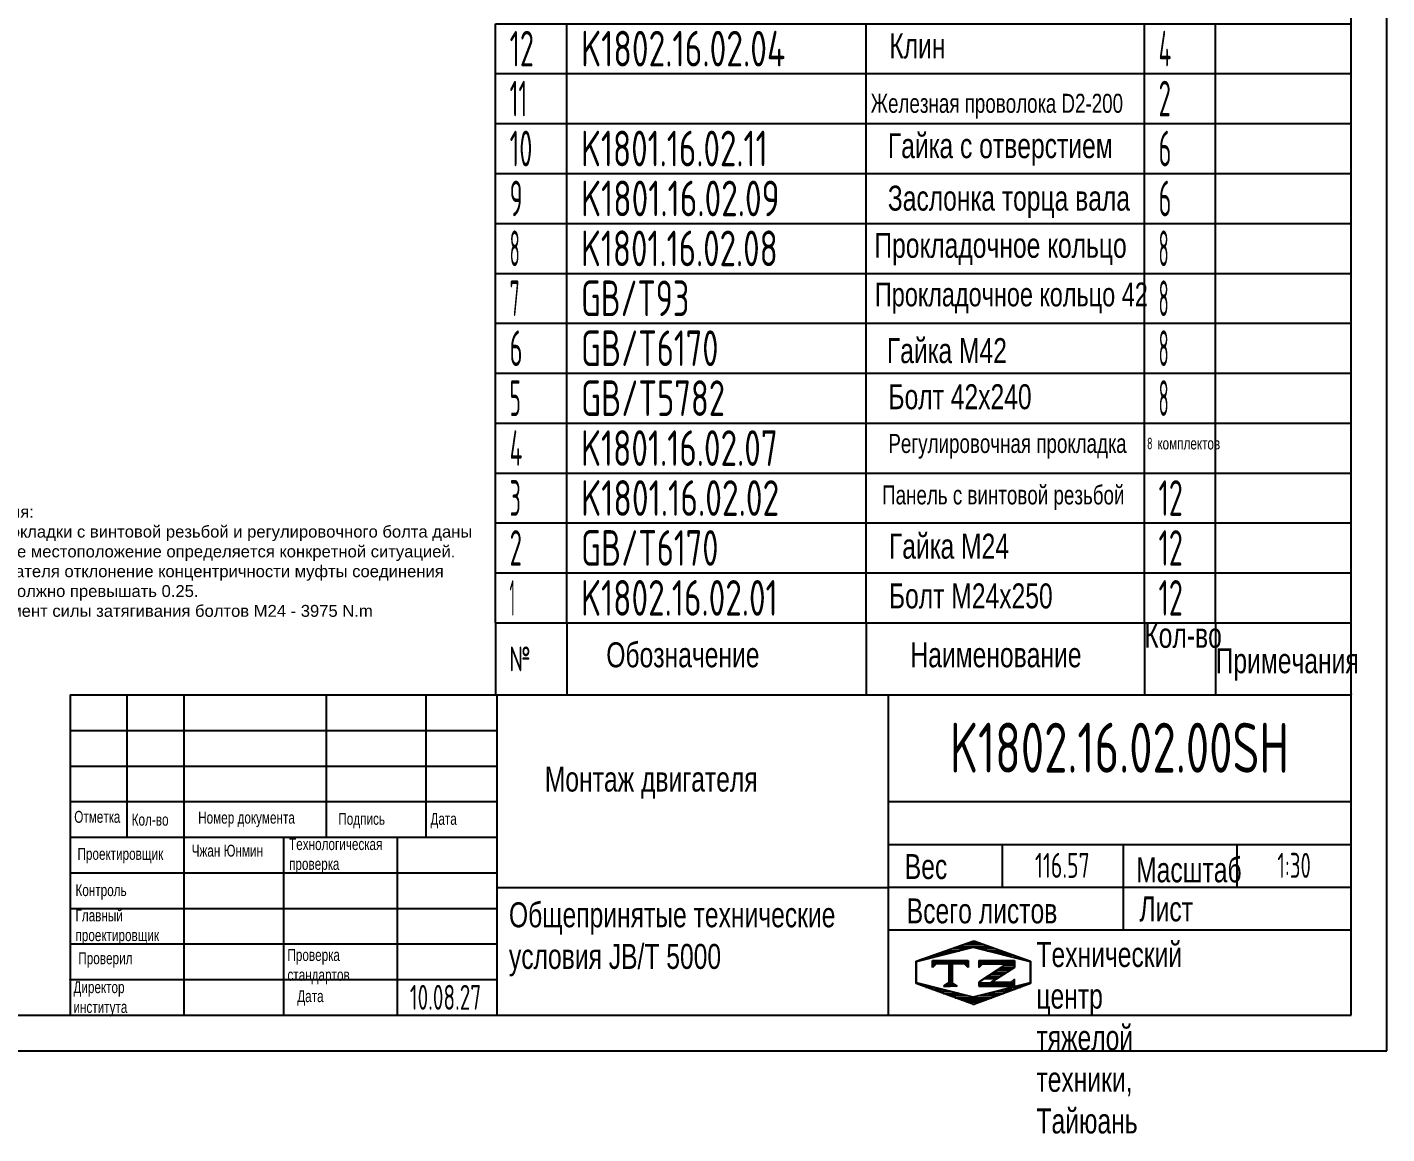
# Model space of a CAD drawing. Header units: millimetres. Extents: x 0 to 12600, y -349 to 8910.
# Drawn here: x 6880 to 12600, y -349 to 4305 of the extents above; entities that cross this region are included whole.
import ezdxf
from ezdxf.enums import TextEntityAlignment as Align

# ---------------------------------------------------------------- set-up
doc = ezdxf.new("R2010")
doc.units = ezdxf.units.MM
doc.header["$LTSCALE"] = 300
for name, color, linetype in [('01', 7, 'Continuous'), ('02', 1, 'Continuous'), ('11', 3, 'Continuous'), ('THICK', 7, 'Continuous')]:
    doc.layers.add(name, color=color, linetype=linetype)
doc.styles.get("Standard").update_dxf_attribs({"font": 'isocp', "width": 0.707, "bigfont": 'intecad.shx'})

# ---------------------------------------------------------------- blocks, each defined once
blk = doc.blocks.new('*U50')
at = {"layer": '01'}
for points in [[(415, 5), (415, 292)], [(25, 5), (415, 5)]]:
    blk.add_lwpolyline(points, dxfattribs=at)
at = {"layer": '02'}
for points in [[(420, 0), (420, 297)], [(0, 0), (420, 0)]]:
    blk.add_lwpolyline(points, dxfattribs=at)
blk = doc.blocks.new('*U53')
at = {"layer": '01'}
for p, q in [((0, -210), (0, 0)), ((3600, -210), (3600, 0))]:
    blk.add_line(p, q, dxfattribs=at)
at = {"layer": '02'}
for p, q in [((0, 0), (300, 0)), ((300, -210), (300, 0)), ((300, 0), (1560, 0)), ((1560, -210), (1560, 0)), ((1560, 0), (2730, 0)), ((2730, -210), (2730, 0)), ((2730, 0), (3030, 0)), ((3030, -210), (3030, 0)), ((3030, 0), (3600, 0))]:
    blk.add_line(p, q, dxfattribs=at)
blk = doc.blocks.new('*U54')
at = {"layer": '01'}
for p, q in [((0, -210), (0, 0)), ((3600, -210), (3600, 0))]:
    blk.add_line(p, q, dxfattribs=at)
at = {"layer": '02'}
for p, q in [((0, 0), (300, 0)), ((300, -210), (300, 0)), ((300, 0), (1560, 0)), ((1560, -210), (1560, 0)), ((1560, 0), (2730, 0)), ((2730, -210), (2730, 0)), ((2730, 0), (3030, 0)), ((3030, -210), (3030, 0)), ((3030, 0), (3600, 0))]:
    blk.add_line(p, q, dxfattribs=at)
blk = doc.blocks.new('*U55')
at = {"layer": '01'}
for p, q in [((0, -210), (0, 0)), ((3600, -210), (3600, 0))]:
    blk.add_line(p, q, dxfattribs=at)
at = {"layer": '02'}
for p, q in [((0, 0), (300, 0)), ((300, -210), (300, 0)), ((300, 0), (1560, 0)), ((1560, -210), (1560, 0)), ((1560, 0), (2730, 0)), ((2730, -210), (2730, 0)), ((2730, 0), (3030, 0)), ((3030, -210), (3030, 0)), ((3030, 0), (3600, 0))]:
    blk.add_line(p, q, dxfattribs=at)
blk = doc.blocks.new('*U56')
at = {"layer": '01'}
for p, q in [((0, -210), (0, 0)), ((3600, -210), (3600, 0))]:
    blk.add_line(p, q, dxfattribs=at)
at = {"layer": '02'}
for p, q in [((0, 0), (300, 0)), ((300, -210), (300, 0)), ((300, 0), (1560, 0)), ((1560, -210), (1560, 0)), ((1560, 0), (2730, 0)), ((2730, -210), (2730, 0)), ((2730, 0), (3030, 0)), ((3030, -210), (3030, 0)), ((3030, 0), (3600, 0))]:
    blk.add_line(p, q, dxfattribs=at)
blk = doc.blocks.new('*U57')
at = {"layer": '01'}
for p, q in [((0, -210), (0, 0)), ((3600, -210), (3600, 0))]:
    blk.add_line(p, q, dxfattribs=at)
at = {"layer": '02'}
for p, q in [((0, 0), (300, 0)), ((300, -210), (300, 0)), ((300, 0), (1560, 0)), ((1560, -210), (1560, 0)), ((1560, 0), (2730, 0)), ((2730, -210), (2730, 0)), ((2730, 0), (3030, 0)), ((3030, -210), (3030, 0)), ((3030, 0), (3600, 0))]:
    blk.add_line(p, q, dxfattribs=at)
blk = doc.blocks.new('*U58')
at = {"layer": '01'}
for p, q in [((0, -210), (0, 0)), ((3600, -210), (3600, 0))]:
    blk.add_line(p, q, dxfattribs=at)
at = {"layer": '02'}
for p, q in [((0, 0), (300, 0)), ((300, -210), (300, 0)), ((300, 0), (1560, 0)), ((1560, -210), (1560, 0)), ((1560, 0), (2730, 0)), ((2730, -210), (2730, 0)), ((2730, 0), (3030, 0)), ((3030, -210), (3030, 0)), ((3030, 0), (3600, 0))]:
    blk.add_line(p, q, dxfattribs=at)
blk = doc.blocks.new('*U59')
at = {"layer": '01'}
for p, q in [((0, -210), (0, 0)), ((3600, -210), (3600, 0))]:
    blk.add_line(p, q, dxfattribs=at)
at = {"layer": '02'}
for p, q in [((0, 0), (300, 0)), ((300, -210), (300, 0)), ((300, 0), (1560, 0)), ((1560, -210), (1560, 0)), ((1560, 0), (2730, 0)), ((2730, -210), (2730, 0)), ((2730, 0), (3030, 0)), ((3030, -210), (3030, 0)), ((3030, 0), (3600, 0))]:
    blk.add_line(p, q, dxfattribs=at)
blk = doc.blocks.new('*U60')
at = {"layer": '01'}
for p, q in [((0, -210), (0, 0)), ((3600, -210), (3600, 0))]:
    blk.add_line(p, q, dxfattribs=at)
at = {"layer": '02'}
for p, q in [((0, 0), (300, 0)), ((300, -210), (300, 0)), ((300, 0), (1560, 0)), ((1560, -210), (1560, 0)), ((1560, 0), (2730, 0)), ((2730, -210), (2730, 0)), ((2730, 0), (3030, 0)), ((3030, -210), (3030, 0)), ((3030, 0), (3600, 0))]:
    blk.add_line(p, q, dxfattribs=at)
blk = doc.blocks.new('*U61')
at = {"layer": '01'}
for p, q in [((0, -210), (0, 0)), ((3600, -210), (3600, 0))]:
    blk.add_line(p, q, dxfattribs=at)
at = {"layer": '02'}
for p, q in [((0, 0), (300, 0)), ((300, -210), (300, 0)), ((300, 0), (1560, 0)), ((1560, -210), (1560, 0)), ((1560, 0), (2730, 0)), ((2730, -210), (2730, 0)), ((2730, 0), (3030, 0)), ((3030, -210), (3030, 0)), ((3030, 0), (3600, 0))]:
    blk.add_line(p, q, dxfattribs=at)
blk = doc.blocks.new('*U62')
at = {"layer": '01'}
for p, q in [((0, -210), (0, 0)), ((3600, -210), (3600, 0))]:
    blk.add_line(p, q, dxfattribs=at)
at = {"layer": '02'}
for p, q in [((0, 0), (300, 0)), ((300, -210), (300, 0)), ((300, 0), (1560, 0)), ((1560, -210), (1560, 0)), ((1560, 0), (2730, 0)), ((2730, -210), (2730, 0)), ((2730, 0), (3030, 0)), ((3030, -210), (3030, 0)), ((3030, 0), (3600, 0))]:
    blk.add_line(p, q, dxfattribs=at)
blk = doc.blocks.new('*U63')
at = {"layer": '01'}
for p, q in [((0, -210), (0, 0)), ((3600, -210), (3600, 0))]:
    blk.add_line(p, q, dxfattribs=at)
at = {"layer": '02'}
for p, q in [((0, 0), (300, 0)), ((300, -210), (300, 0)), ((300, 0), (1560, 0)), ((1560, -210), (1560, 0)), ((1560, 0), (2730, 0)), ((2730, -210), (2730, 0)), ((2730, 0), (3030, 0)), ((3030, -210), (3030, 0)), ((3030, 0), (3600, 0))]:
    blk.add_line(p, q, dxfattribs=at)
blk = doc.blocks.new('*U64')
at = {"layer": '01'}
for p, q in [((0, -210), (0, 0)), ((3600, -210), (3600, 0))]:
    blk.add_line(p, q, dxfattribs=at)
at = {"layer": '02'}
for p, q in [((0, 0), (300, 0)), ((300, -210), (300, 0)), ((300, 0), (1560, 0)), ((1560, -210), (1560, 0)), ((1560, 0), (2730, 0)), ((2730, -210), (2730, 0)), ((2730, 0), (3030, 0)), ((3030, -210), (3030, 0)), ((3030, 0), (3600, 0))]:
    blk.add_line(p, q, dxfattribs=at)
blk = doc.blocks.new('*X72')
at = {"color": 0}
for p, q in [((127.06, 7.8), (132.06, 7.8)), ((127.06, 7.5), (132.06, 7.5)), ((127.06, 7.2), (127.32, 7.2)), ((128.77, 6), (130.57, 6)), ((129.23, 6.3), (131.04, 6.3)), ((129.7, 6.6), (131.51, 6.6)), ((130.16, 6.9), (131.98, 6.9)), ((130.62, 7.2), (132.06, 7.2)), ((127.84, 5.4), (129.64, 5.4)), ((128.3, 5.7), (130.1, 5.7))]:
    blk.add_line(p, q, dxfattribs=at)
blk = doc.blocks.new('*X73')
at = {"color": 0}
for p, q in [((127.06, 4.8), (132.06, 4.8)), ((127.06, 4.5), (132.06, 4.5)), ((131.84, 5.1), (132.06, 5.1))]:
    blk.add_line(p, q, dxfattribs=at)
blk = doc.blocks.new('*X71')
at = {"color": 0}
for p, q in [((122.34, 4.5), (123.72, 4.5)), ((122.82, 4.8), (123.24, 4.8))]:
    blk.add_line(p, q, dxfattribs=at)
blk = doc.blocks.new('*X70')
at = {"color": 0}
for p, q in [((120.53, 7.8), (125.53, 7.8)), ((120.53, 7.5), (125.53, 7.5)), ((120.53, 7.2), (120.79, 7.2)), ((125.27, 7.2), (125.53, 7.2))]:
    blk.add_line(p, q, dxfattribs=at)
blk = doc.blocks.new('*X69')
at = {"color": 0}
for p, q in [((123.24, 9.6), (125.52, 9.6)), ((124.1, 9.9), (128.52, 9.9)), ((124.97, 10.2), (127.67, 10.2)), ((125.83, 10.5), (126.82, 10.5)), ((127.02, 9.6), (129.37, 9.6)), ((118.22, 7.8), (118.32, 7.8)), ((118.94, 8.1), (119.52, 8.1)), ((119.8, 8.4), (120.72, 8.4)), ((120.66, 8.7), (121.92, 8.7)), ((121.52, 9), (123.12, 9)), ((122.38, 9.3), (124.32, 9.3)), ((128.22, 9.3), (130.22, 9.3)), ((129.42, 9), (131.07, 9)), ((130.62, 8.7), (131.92, 8.7)), ((131.82, 8.4), (132.77, 8.4)), ((133.02, 8.1), (133.62, 8.1)), ((134.22, 7.8), (134.32, 7.8)), ((118.22, 7.5), (118.27, 7.5)), ((118.22, 7.2), (118.27, 7.2)), ((118.22, 6.9), (118.27, 6.9)), ((118.22, 6.6), (118.27, 6.6)), ((118.22, 6.3), (118.27, 6.3)), ((118.22, 6), (118.27, 6)), ((134.27, 7.5), (134.32, 7.5)), ((134.27, 7.2), (134.32, 7.2)), ((134.27, 6.9), (134.32, 6.9)), ((134.27, 6.6), (134.32, 6.6)), ((134.27, 6.3), (134.32, 6.3)), ((134.27, 6), (134.32, 6)), ((118.22, 5.7), (118.27, 5.7)), ((118.22, 5.4), (118.27, 5.4)), ((118.22, 5.1), (118.27, 5.1)), ((118.22, 4.8), (118.27, 4.8)), ((118.79, 4.5), (119.42, 4.5)), ((119.61, 4.2), (120.62, 4.2)), ((120.43, 3.9), (121.82, 3.9)), ((130.72, 3.9), (132.14, 3.9)), ((131.92, 4.2), (132.95, 4.2)), ((133.12, 4.5), (133.76, 4.5)), ((134.27, 5.7), (134.32, 5.7)), ((134.27, 5.4), (134.32, 5.4)), ((134.27, 5.1), (134.32, 5.1)), ((134.27, 4.8), (134.32, 4.8)), ((121.26, 3.6), (123.02, 3.6)), ((122.08, 3.3), (124.22, 3.3)), ((122.91, 3), (125.42, 3)), ((123.73, 2.7), (128.89, 2.7)), ((124.55, 2.4), (128.07, 2.4)), ((125.38, 2.1), (127.26, 2.1)), ((127.12, 3), (129.7, 3)), ((128.32, 3.3), (130.51, 3.3)), ((129.52, 3.6), (131.32, 3.6)), ((126.2, 1.8), (126.45, 1.8))]:
    blk.add_line(p, q, dxfattribs=at)

msp = doc.modelspace()

# ---------------------------------------------------------------- linework, layer by layer
at = {"layer": '01'}
for p, q in [((8850, 1800), (12450, 1800)), ((8850, 1800), (8850, 1497.19)), ((9150, 1800), (9150, 1497.19)), ((10410, 1800), (10410, 1497.19)), ((11580, 1800), (11580, 1497.19)), ((11880, 1800), (11880, 1497.19))]:
    msp.add_line(p, q, dxfattribs=at)
msp.add_point((12450, 1500), dxfattribs=at)
at = {"layer": 'THICK'}
for p, q in [((7061.23, 1497.19), (7061.23, 150)), ((7061.23, 1497.19), (12450, 1497.19)), ((7300.66, 1496.54), (7300.66, 1497.19)), ((7300.73, 898.44), (7300.73, 1497.19)), ((7540.23, 150), (7540.23, 1497.19)), ((8138.99, 898.44), (8138.99, 1497.19)), ((8558.11, 898.44), (8558.11, 1497.19)), ((8857.49, 150), (8857.49, 1497.19)), ((10504.06, 150), (10504.06, 1497.19)), ((12450, 150), (12450, 1497.19)), ((7061.23, 1048.13), (8857.49, 1048.13)), ((10504.06, 1048.13), (12450, 1048.13)), ((7061.23, 898.44), (8857.49, 898.44)), ((7959.36, 150), (7959.36, 898.44)), ((8438.36, 150), (8438.36, 898.44)), ((10504.06, 868.5), (12450, 868.5)), ((10983.06, 688.88), (10983.06, 868.5)), ((11492, 509.25), (11492, 868.5)), ((11971, 688.88), (11971, 868.5)), ((10504.06, 688.88), (12450, 688.88)), ((8857.49, 686.28), (10504.06, 686.28)), ((10504.06, 509.25), (12450, 509.25)), ((7061.23, 150), (12450, 150))]:
    msp.add_line(p, q, dxfattribs=at)
at = {"layer": 'THICK', "color": 3}
for p, q in [((7061.23, 1347.5), (8857.49, 1347.5)), ((7061.23, 1197.82), (8857.49, 1197.82)), ((7061.23, 748.75), (8857.49, 748.75)), ((7061.23, 599.06), (8857.49, 599.06)), ((10619.38, 377.71), (10862.02, 462.22)), ((10862.02, 462.22), (11101.52, 377.71)), ((7061.23, 449.38), (8857.49, 449.38)), ((10620.95, 375.8), (10860.45, 435.68)), ((10860.45, 435.68), (11099.96, 375.8)), ((10619.38, 283.59), (10619.38, 377.71)), ((10620.95, 285.99), (10620.95, 375.8)), ((10688.58, 350.56), (10688.58, 380.5)), ((10688.58, 380.5), (10838.27, 380.5)), ((10703.55, 365.53), (10688.58, 350.56)), ((10823.3, 365.53), (10703.55, 365.53)), ((10756.88, 365.67), (10756.88, 283.56)), ((10763.42, 365.67), (10763.42, 283.56)), ((10770.91, 365.67), (10770.91, 283.56)), ((10838.27, 350.56), (10823.3, 365.53)), ((10838.27, 380.5), (10838.27, 350.56)), ((10884.11, 380.5), (10884.11, 350.56)), ((10884.11, 380.5), (11033.79, 380.5)), ((10884.11, 350.56), (10899.08, 365.53)), ((11001.98, 365.53), (10884.11, 289.26)), ((10899.08, 365.53), (11001.98, 365.53)), ((11033.79, 350.85), (10957.1, 301.77)), ((11033.79, 380.5), (11033.79, 350.56)), ((11099.96, 375.8), (11099.96, 285.99)), ((11101.52, 377.71), (11101.52, 283.59)), ((7061.23, 299.69), (8857.49, 299.69)), ((10860.45, 226.12), (10620.95, 285.99)), ((10763.42, 290.4), (10734.42, 272.16)), ((10763.42, 290.4), (10792.43, 272.16)), ((11099.96, 285.99), (10860.45, 226.12)), ((10884.11, 289.26), (10884.11, 272.16)), ((10957.1, 301.77), (10934.22, 287.13)), ((11018.82, 287.13), (10934.22, 287.13)), ((11033.79, 302.09), (11018.82, 287.13)), ((11033.79, 272.16), (11033.79, 302.09)), ((10862.02, 195.24), (10619.38, 283.59)), ((10734.42, 272.16), (10763.42, 272.16)), ((10792.43, 272.16), (10763.42, 272.16)), ((11101.52, 283.59), (10862.02, 195.24)), ((10884.11, 272.16), (11033.79, 272.16))]:
    msp.add_line(p, q, dxfattribs=at)
for p in [(7061.23, 299.69), (7061.23, 150)]:
    msp.add_point(p, dxfattribs=at)

# ---------------------------------------------------------------- block references
at = {"layer": '01', "xscale": 30, "yscale": 30, "zscale": 30}
msp.add_blockref('*U50', (0, 0), dxfattribs=at)
at = {"layer": '01'}
for name, p in [('*U64', (8850, 4320)), ('*U63', (8850, 4110)), ('*U62', (8850, 3900)), ('*U61', (8850, 3690)), ('*U60', (8850, 3480)), ('*U59', (8850, 3270)), ('*U58', (8850, 3060)), ('*U57', (8850, 2850)), ('*U56', (8850, 2640)), ('*U55', (8850, 2430)), ('*U54', (8850, 2220)), ('*U53', (8850, 2010))]:
    msp.add_blockref(name, p, dxfattribs=at)
at = {"layer": 'THICK', "color": 3, "xscale": 29.93760000000111, "yscale": 29.93759999999986, "zscale": 29.9376}
for name in ['*X69', '*X70', '*X72', '*X71', '*X73']:
    msp.add_blockref(name, (7080.17, 142.69), dxfattribs=at)

# ---------------------------------------------------------------- texts
at = {"layer": '01', "attachment_point": 1}
for s, insert, char_height in [('{\\fArial|b0|i0|c204|p34;\\C3;Клин}', (10507.16, 4279.36), 105), ('{\\fArial|b0|i0|c204|p34;\\C3;Железная проволока \\fArial|b0|i0|c0|p34;D2-200}', (10428.79, 4025.13), 80), ('{\\fArial|b0|i0|c204|p34;\\C3;Гайка с отверстием}', (10500.86, 3859.43), 105), ('{\\fArial|b0|i0|c204|p34;\\C3;Заслонка торца вала}', (10500.86, 3638.82), 105), ('{\\fArial|b0|i0|c204|p34;\\C3;Прокладочное кольцо}', (10444.22, 3440.31), 105), ('{\\fArial|b0|i0|c204|p34;\\C3;Прокладочное кольцо 42}', (10446.4, 3231.23), 100), ('{\\fArial|b0|i0|c204|p34;\\C3;Гайка М42}', (10496.56, 2997.43), 105), ('{\\fArial|b0|i0|c204|p34;\\C3;Болт 42х240}', (10503.1, 2803.6), 105), ('{\\fArial|b0|i0|c204|p34;\\C3;Регулировочная прокладка}', (10503.1, 2594.51), 80), ('{\\Fisocp,intecad|c204;\\C3;8 \\fArial|b0|i0|c204|p34;комплектов}', (11590.82, 2579.27), 50), ('{\\fArial|b0|i0|c204|p34;\\C3;Панель с винтовой резьбой}', (10476.91, 2378.15), 80), ('{\\fArial|b0|i0|c204|p34;\\W1;\\C3;Технические требования:\\P1. Местоположения прокладки с винтовой резьбой и регулировочного болта даны\\Pдля справки, конкретное местоположение определяется конкретной ситуацией.\\P2. Мосле монтажа двигателя отклонение концентричности муфты соединения\\Pвалов и редуктора не должно превышать 0.25.\\P3. Во время смазки момент силы затягивания болтов М24 - 3975\\fArial|b0|i0|c0|p34; N.m}', (6077.1, 2292.14), 50), ('{\\fArial|b0|i0|c204|p34;\\C3;Гайка М24}', (10505.3, 2175.03), 105), ('{\\fArial|b0|i0|c204|p34;\\C3;Болт М24х250}', (10505.3, 1965.95), 105), ('{\\fArial|b0|i0|c204|p34;Кол-во}', (11580, 1800), 105), ('{\\fArial|b0|i0|c204|p34;Наименование}', (10595.71, 1718.16), 105), ('{\\fArial|b0|i0|c204|p34;Примечания}', (11880, 1693.21), 105), ('{\\fArial|b0|i0|c204|p34;\\C3;Монтаж двигателя}', (9057.73, 1195.48), 105), ('{\\fArial|b0|i0|c204|p34;Отметка}', (7078.07, 1009.17), 50), ('{\\fArial|b0|i0|c204|p34;Кол-во}', (7319.81, 997.18), 50), ('{\\fArial|b0|i0|c204|p34;Номер документа}', (7599.28, 1005.74), 50), ('{\\fArial|b0|i0|c204|p34;Подпись}', (8189.06, 1000.6), 50), ('{\\fArial|b0|i0|c204|p34;Дата}', (8576.54, 1000.6), 50), ('{\\fArial|b0|i0|c204|p34;\\C3;Чжан Юнмин}', (7571.98, 866.97), 50), ('{\\fArial|b0|i0|c204|p34;Проектировщик}', (7091.78, 853.28), 50), ('{\\fArial|b0|i0|c204|p34;Вес}', (10572.12, 827.54), 105), ('{\\fArial|b0|i0|c204|p34;Масштаб}', (11545.49, 813.85), 105), ('{\\fArial|b0|i0|c204|p34;Контроль}', (7083.21, 700.83), 50), ('{\\fArial|b0|i0|c204|p34;Общепринятые технические\\Pусловия \\fArial|b0|i0|c0|p34;JB/T 5000}', (8906.94, 624.65), 105), ('{\\fArial|b0|i0|c204|p34;Всего листов}', (10580.35, 641.26), 105), ('{\\fArial|b0|i0|c204|p34;Главный\\Pпроектировщик}', (7083.21, 594.62), 50), ('{\\fArial|b0|i0|c204|p34;Проверил}', (7095.22, 414.24), 50), ('{\\fArial|b0|i0|c204|p34;Проверка\\Pстандартов}', (7974.97, 428.05), 50), ('{\\fArial|b0|i0|c204|p34;Директор\\Pинститута}', (7074.64, 292.62), 50), ('{\\fArial|b0|i0|c204|p34;Дата}', (8016.12, 255.03), 50)]:
    msp.add_mtext(s, dxfattribs=dict(at, insert=insert, char_height=char_height))
for s, insert, char_height, width in [('{\\fArial|b0|i0|c204|p34;Обозначение}', (9316.34, 1718.16), 105, 3.486), ('{\\Fisocp,intecad|c204;№}', (8908.47, 1700.75), 105, 10.4581), ('{\\fArial|b0|i0|c204|p34;Технологическая\\Pпроверка}', (7981.74, 894.38), 50, 1.7145), ('{\\fArial|b0|i0|c204|p34;Лист}', (11559.2, 649.48), 105, 2.7419), ('{\\fArial|b0|i0|c204|p34;Технический центр\\Pтяжелой техники, Тайюань}', (11125.98, 457.71), 105, 2.7419)]:
    msp.add_mtext(s, dxfattribs=dict(at, insert=insert, char_height=char_height, width=width))
at = {"layer": '11'}
for s, height, width, p, p2 in [('12', 150, 0.611465, (8910, 4140), (9011.81, 4140)), ('K1802.16.02.04', 150, 0.694153, (9210, 4140), (10069.54, 4140)), ('4', 150, 0.543846, (11640, 4140), (11693.02, 4140)), ('11', 150, 0.582235, (8910, 3930), (8984.24, 3930)), ('2', 150, 0.562593, (11640, 3930), (11691.48, 3930)), ('10', 150, 0.606076, (8910, 3720), (9005.53, 3720)), ('K1801.16.02.11', 150, 0.692963, (9210, 3720), (9995.3, 3720)), ('6', 150, 0.600695, (11640, 3720), (11694.03, 3720)), ('9', 150, 0.579528, (8910, 3510), (8964.03, 3510)), ('K1801.16.02.09', 150, 0.693788, (9210, 3510), (10045.31, 3510)), ('6', 150, 0.600695, (11640, 3510), (11694.03, 3510)), ('8', 150, 0.514182, (8910, 3300), (8952.42, 3300)), ('K1801.16.02.08', 150, 0.693669, (9210, 3300), (10037.72, 3300)), ('8', 150, 0.514182, (11640, 3300), (11682.42, 3300)), ('7', 150, 0.514182, (8910, 3090), (8952.42, 3090)), ('GB/T93', 150, 0.691199, (9210, 3090), (9665.66, 3090)), ('8', 150, 0.514182, (11640, 3090), (11682.42, 3090)), ('6', 150, 0.600695, (8910, 2880), (8964.03, 2880)), ('GB/T6170', 150, 0.694489, (9210, 2880), (9788.24, 2880)), ('8', 150, 0.514182, (11640, 2880), (11682.42, 2880)), ('5', 150, 0.527686, (8910, 2670), (8956.81, 2670)), ('GB/T5782', 150, 0.695048, (9210, 2670), (9815.74, 2670)), ('8', 150, 0.514182, (11640, 2670), (11682.42, 2670)), ('4', 150, 0.543846, (8910, 2460), (8963.02, 2460)), ('K1801.16.02.07', 150, 0.693669, (9210, 2460), (10037.72, 2460)), ('3', 150, 0.527686, (8910, 2250), (8956.81, 2250)), ('K1801.16.02.02', 150, 0.693769, (9210, 2250), (10044.09, 2250)), ('12', 150, 0.611465, (11640, 2250), (11741.81, 2250)), ('2', 150, 0.562593, (8910, 2040), (8961.48, 2040)), ('GB/T6170', 150, 0.694489, (9210, 2040), (9788.24, 2040)), ('12', 150, 0.611465, (11640, 2040), (11741.81, 2040)), ('1', 150, 0.404, (8910, 1830), (8931.21, 1830)), ('K1802.16.02.01', 150, 0.693669, (9210, 1830), (10037.72, 1830)), ('12', 150, 0.611465, (11640, 1830), (11741.81, 1830)), ('K1802.16.02.00SH', 210, 0.696129, (10761.97, 1170), (12188.03, 1170)), ('116.57', 105, 0.674369, (11119.94, 727.5), (11350.06, 727.5)), ('1:30', 105, 0.655288, (12139.45, 727.5), (12280.55, 727.5)), ('10.08.27', 105, 0.642055, (8490, 172.5), (8790, 172.5))]:
    msp.add_text(s, height=height, dxfattribs=dict(at, width=width)).set_placement(p, p2, align=Align.FIT)

doc.saveas('drawing.dxf')
